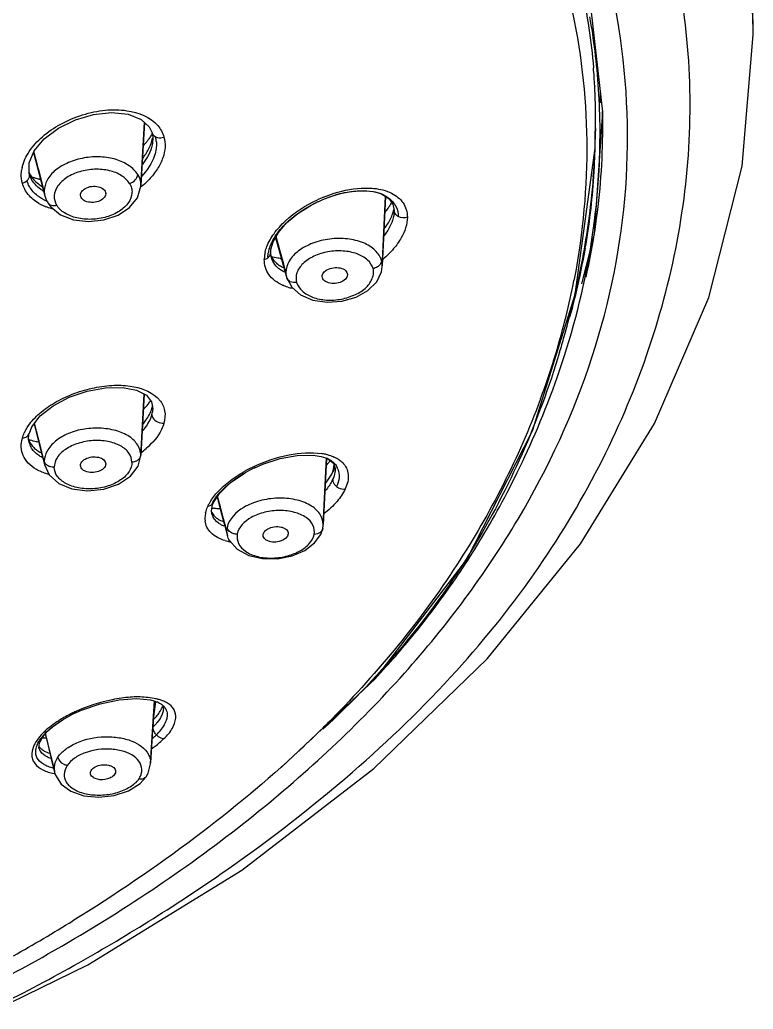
# Model space of a CAD drawing. Extents: x 0 to 1693, y 0 to 1240.
# Drawn here: x 828.96 to 852.19, y 588.23 to 619.58 of the extents above; entities that cross this region are included whole.
import ezdxf

# ---------------------------------------------------------------- set-up
doc = ezdxf.new("R2010")
doc.units = 0
doc.header["$LTSCALE"] = 40
doc.header["$MEASUREMENT"] = 0
doc.layers.add('DEF_LAYER_ASSEM_MEMBER', color=7, linetype='CONTINUOUS')

msp = doc.modelspace()

# ---------------------------------------------------------------- linework, layer by layer
at = {"layer": 'DEF_LAYER_ASSEM_MEMBER', "color": 7, "linetype": 'Continuous'}
for p, q in [((846.972, 620.551), (847.42, 616.664)), ((852.19, 619.099), (852.19, 619.172)), ((847.145, 618.865), (847.126, 619.004)), ((847.231, 618.146), (847.216, 618.293)), ((847.272, 617.693), (847.259, 617.846)), ((847.284, 617.539), (847.272, 617.693)), ((847.17, 617.488), (847.17, 617.474)), ((847.42, 616.664), (847.154, 612.789)), ((832.812, 614.672), (832.909, 616.329)), ((833.152, 615.998), (833.151, 616)), ((833.151, 616), (833.155, 615.988)), ((833.155, 615.988), (833.174, 615.871)), ((847.18, 615.512), (847.196, 616.133)), ((847.196, 616.133), (847.195, 616.05)), ((833.174, 615.871), (833.176, 615.812)), ((833.176, 615.824), (833.174, 615.77)), ((829.394, 615.371), (829.757, 614.002)), ((846.555, 610.88), (847.18, 615.512)), ((829.262, 614.703), (829.262, 614.704)), ((832.791, 614.308), (832.812, 614.672)), ((840.154, 614.139), (840.156, 614.139)), ((829.849, 613.785), (829.849, 613.784)), ((829.849, 613.784), (829.942, 613.655)), ((830.892, 613.986), (830.885, 614.027)), ((831.683, 614.076), (831.682, 614.066)), ((838.417, 613.823), (838.429, 613.828)), ((838.429, 613.828), (838.561, 613.887)), ((840.451, 611.953), (840.543, 613.984)), ((840.782, 613.739), (840.82, 613.538)), ((837.064, 612.682), (837.411, 611.424)), ((847.154, 612.789), (846.752, 611.215)), ((836.908, 612.206), (836.916, 612.305)), ((836.908, 612.205), (836.908, 612.206)), ((836.922, 612.077), (836.908, 612.205)), ((836.929, 612.052), (836.922, 612.077)), ((836.928, 612.05), (836.928, 612.051)), ((840.443, 611.761), (840.451, 611.953)), ((840.443, 611.761), (840.443, 611.762)), ((837.415, 611.411), (837.411, 611.424)), ((837.415, 611.409), (837.573, 611.109)), ((838.548, 611.409), (838.541, 611.451)), ((839.338, 611.506), (839.338, 611.498)), ((846.659, 611.399), (846.637, 611.299)), ((846.663, 611.422), (846.659, 611.399)), ((846.688, 611.393), (846.693, 611.416)), ((845.196, 606.554), (846.555, 610.88)), ((832.791, 605.758), (832.903, 607.718)), ((833.137, 607.473), (833.175, 607.254)), ((833.152, 607.284), (833.156, 607.297)), ((833.175, 607.254), (833.175, 607.254)), ((829.414, 606.772), (829.61, 606.018)), ((829.256, 606.193), (829.24, 606.294)), ((829.264, 606.488), (829.265, 606.489)), ((829.255, 606.193), (829.254, 606.199)), ((829.61, 606.018), (829.754, 605.464)), ((832.708, 605.438), (832.792, 605.774)), ((838.511, 605.75), (838.651, 605.705)), ((838.57, 603.558), (838.675, 605.704)), ((829.745, 605.494), (829.897, 605.161)), ((830.891, 605.424), (830.885, 605.462)), ((831.683, 605.51), (831.683, 605.502)), ((832.466, 605.117), (832.708, 605.438)), ((838.9, 605.532), (838.954, 605.369)), ((838.954, 605.369), (838.953, 605.32)), ((838.954, 605.329), (838.954, 605.32)), ((835.212, 604.461), (835.334, 603.998)), ((835.033, 604.024), (835.068, 604.209)), ((835.068, 604.209), (835.102, 604.292)), ((835.046, 603.922), (835.033, 604.024)), ((835.046, 603.92), (835.046, 603.922)), ((835.334, 603.998), (835.537, 603.238)), ((838.559, 603.461), (838.571, 603.558)), ((838.559, 603.461), (838.559, 603.461)), ((835.537, 603.239), (835.518, 603.387)), ((836.673, 603.214), (836.668, 603.252)), ((837.465, 603.304), (837.464, 603.298)), ((840.274, 598.766), (840.395, 598.898)), ((837.238, 595.889), (840.232, 598.71)), ((833.167, 597.032), (833.226, 598.001)), ((833.212, 598.002), (833.313, 597.964)), ((833.49, 597.836), (833.509, 597.753)), ((833.509, 597.768), (833.509, 597.739)), ((829.843, 597.043), (829.997, 597.179)), ((829.582, 596.675), (829.719, 596.907)), ((829.719, 596.907), (829.842, 597.042)), ((829.763, 596.956), (829.858, 596.574)), ((833.106, 596.012), (833.167, 597.032)), ((829.566, 596.502), (829.582, 596.675)), ((829.858, 596.574), (829.958, 596.169)), ((829.958, 596.169), (830.066, 595.735)), ((830.066, 595.735), (830.092, 595.651)), ((831.204, 595.685), (831.199, 595.72)), ((831.997, 595.765), (831.996, 595.758)), ((832.77, 595.388), (832.96, 595.601)), ((832.96, 595.601), (832.96, 595.601))]:
    msp.add_line(p, q, dxfattribs=at)
at = {"layer": 'DEF_LAYER_ASSEM_MEMBER', "color": 9, "linetype": 'Continuous'}
for p, q in [((847.42, 616.689), (847.42, 616.675)), ((832.908, 616.33), (832.792, 614.345)), ((829.537, 614.918), (829.409, 615.406)), ((829.548, 614.878), (829.537, 614.918)), ((829.572, 614.785), (829.548, 614.878)), ((829.67, 614.411), (829.572, 614.785)), ((829.265, 614.693), (829.262, 614.703)), ((829.736, 614.161), (829.67, 614.411)), ((832.791, 614.308), (832.792, 614.345)), ((840.542, 613.984), (840.443, 611.786)), ((837.197, 612.285), (837.08, 612.712)), ((837.238, 612.135), (837.197, 612.285)), ((837.32, 611.837), (837.238, 612.135)), ((837.39, 611.579), (837.32, 611.837)), ((840.443, 611.762), (840.443, 611.786)), ((846.53, 611.417), (846.513, 611.324)), ((832.902, 607.719), (832.792, 605.788)), ((845.454, 607.566), (845.444, 607.538)), ((829.481, 606.591), (829.429, 606.792)), ((829.492, 606.547), (829.481, 606.591)), ((829.627, 606.022), (829.492, 606.547)), ((829.736, 605.597), (829.627, 606.022)), ((832.791, 605.768), (832.792, 605.788)), ((832.791, 605.758), (832.791, 605.768)), ((838.673, 605.679), (838.571, 603.586)), ((838.674, 605.704), (838.673, 605.679)), ((838.881, 605.254), (838.893, 605.329)), ((838.893, 605.329), (838.916, 605.481)), ((835.267, 604.333), (835.227, 604.485)), ((835.315, 604.152), (835.267, 604.333)), ((835.321, 604.127), (835.315, 604.152)), ((835.395, 603.848), (835.321, 604.127)), ((835.517, 603.387), (835.395, 603.848)), ((838.571, 603.56), (838.571, 603.586)), ((833.224, 597.972), (833.175, 597.172)), ((833.192, 597.43), (833.268, 597.973)), ((833.225, 598.002), (833.224, 597.972)), ((833.175, 597.172), (833.17, 597.088)), ((829.86, 596.639), (829.779, 596.972)), ((829.814, 597.022), (829.842, 597.042)), ((829.842, 597.042), (829.843, 597.043)), ((833.17, 597.088), (833.107, 596.042)), ((829.875, 596.578), (829.86, 596.639)), ((830.05, 595.867), (829.875, 596.578)), ((833.106, 596.012), (833.107, 596.042)), ((830.05, 595.867), (830.065, 595.737))]:
    msp.add_line(p, q, dxfattribs=at)
at = {"layer": 'DEF_LAYER_ASSEM_MEMBER', "color": 7, "linetype": 'Continuous'}
for points in [[(852.189, 619.173), (852.183, 619.695), (851.965, 622.45)], [(847.126, 619.004), (847.106, 619.142), (847.085, 619.277), (847.063, 619.412), (847.041, 619.544), (847.018, 619.676)], [(825.695, 586.985), (831.122, 589.635), (835.999, 592.64), (840.175, 595.863), (843.762, 599.331), (846.725, 602.979), (849.065, 606.786), (850.785, 610.781), (851.843, 614.945), (852.19, 619.099)], [(847.216, 618.293), (847.199, 618.439), (847.182, 618.583), (847.164, 618.725), (847.145, 618.865)], [(847.259, 617.846), (847.246, 617.997), (847.231, 618.146)], [(847.304, 617.226), (847.294, 617.383), (847.284, 617.539)], [(847.32, 616.906), (847.313, 617.066), (847.304, 617.226)], [(829.263, 614.703), (829.258, 615.046), (829.418, 615.429), (829.739, 615.811), (830.187, 616.148), (830.725, 616.413), (831.3, 616.583), (831.871, 616.642), (832.393, 616.588), (832.804, 616.426), (833.064, 616.186), (833.152, 615.998)], [(847.335, 616.413), (847.331, 616.579), (847.326, 616.743), (847.32, 616.906)], [(847.339, 615.903), (847.339, 616.075), (847.338, 616.245), (847.335, 616.413)], [(847.324, 615.19), (847.33, 615.372), (847.334, 615.552), (847.337, 615.728), (847.339, 615.903)], [(847.212, 613.63), (847.233, 613.837), (847.252, 614.04), (847.269, 614.239), (847.283, 614.435), (847.296, 614.628), (847.307, 614.819), (847.317, 615.006), (847.324, 615.19)], [(829.942, 613.655), (830.25, 613.406), (830.659, 613.246), (831.134, 613.188), (831.624, 613.24), (832.074, 613.394), (832.439, 613.636), (832.686, 613.945), (832.791, 614.308)], [(838.561, 613.887), (838.784, 613.974), (839.015, 614.048), (839.25, 614.105), (839.487, 614.145), (839.72, 614.164), (839.944, 614.163), (840.154, 614.139)], [(840.156, 614.138), (840.394, 614.073), (840.646, 613.923), (840.782, 613.739)], [(829.757, 614.002), (829.788, 613.908), (829.849, 613.785)], [(836.916, 612.305), (836.988, 612.547), (837.151, 612.838), (837.412, 613.144), (837.765, 613.441), (838.19, 613.708), (838.417, 613.824)], [(846.992, 612.082), (847.032, 612.313), (847.068, 612.541), (847.102, 612.766), (847.133, 612.988), (847.162, 613.206), (847.188, 613.42), (847.212, 613.63)], [(846.29, 609.183), (846.362, 609.42), (846.432, 609.663), (846.502, 609.909), (846.568, 610.157), (846.632, 610.403), (846.692, 610.648), (846.75, 610.892), (846.804, 611.134), (846.856, 611.374), (846.904, 611.613), (846.949, 611.849), (846.992, 612.082)], [(840.266, 611.275), (840.419, 611.596), (840.443, 611.762)], [(837.573, 611.109), (837.857, 610.864), (838.241, 610.7), (838.693, 610.631), (839.166, 610.662), (839.612, 610.79), (839.989, 610.999), (840.266, 611.275)], [(840.395, 598.898), (840.472, 598.982), (840.549, 599.067), (840.626, 599.152), (840.702, 599.238), (840.779, 599.325), (840.856, 599.413), (840.933, 599.501), (841.009, 599.59), (841.086, 599.68), (841.162, 599.771), (841.239, 599.862), (841.315, 599.954), (841.391, 600.046), (841.467, 600.139), (841.543, 600.233), (841.619, 600.328), (841.694, 600.423), (841.77, 600.52), (841.846, 600.617), (841.922, 600.715), (841.997, 600.814), (842.073, 600.914), (842.149, 601.016), (842.225, 601.119), (842.301, 601.222), (842.378, 601.328), (842.454, 601.434), (842.531, 601.542), (842.607, 601.651), (842.684, 601.761), (842.761, 601.873), (842.838, 601.987), (842.915, 602.101), (842.992, 602.218), (843.07, 602.335), (843.147, 602.455), (843.225, 602.576), (843.302, 602.698), (843.38, 602.823), (843.458, 602.948), (843.536, 603.076), (843.614, 603.205), (843.692, 603.337), (843.77, 603.47), (843.848, 603.605), (843.926, 603.741), (844.005, 603.88), (844.083, 604.021), (844.162, 604.165), (844.241, 604.31), (844.32, 604.458), (844.399, 604.609), (844.478, 604.762), (844.558, 604.918), (844.638, 605.077), (844.718, 605.239), (844.799, 605.404), (844.879, 605.573), (844.96, 605.745), (845.042, 605.92), (845.123, 606.1), (845.204, 606.283), (845.286, 606.468), (845.366, 606.657), (845.447, 606.849), (845.526, 607.043), (845.606, 607.24), (845.684, 607.441), (845.763, 607.645), (845.84, 607.853), (845.917, 608.064), (845.993, 608.279), (846.069, 608.499), (846.143, 608.722), (846.217, 608.95), (846.29, 609.183)], [(829.265, 606.489), (829.349, 606.689), (829.613, 607.028), (830.019, 607.351), (830.528, 607.623), (831.097, 607.819), (831.678, 607.924), (832.213, 607.93), (832.661, 607.842), (832.973, 607.683), (833.137, 607.473)], [(829.24, 606.294), (829.253, 606.444), (829.264, 606.488)], [(840.232, 598.71), (843.12, 602.481), (845.196, 606.554)], [(836.406, 605.389), (836.661, 605.499), (837.21, 605.678), (837.752, 605.781), (838.251, 605.792), (838.511, 605.75)], [(838.649, 605.703), (838.704, 605.68), (838.9, 605.532)], [(829.897, 605.161), (830.198, 604.894), (830.614, 604.719), (831.108, 604.654), (831.622, 604.705), (832.092, 604.866), (832.466, 605.117)], [(835.1, 604.289), (835.285, 604.574), (835.638, 604.917), (836.099, 605.23)], [(838.297, 603.009), (838.495, 603.278), (838.559, 603.461)], [(835.604, 603.081), (835.85, 602.81), (836.219, 602.612), (836.652, 602.508), (837.122, 602.504), (837.586, 602.595), (837.986, 602.768), (838.297, 603.009)], [(830.749, 597.634), (830.916, 597.707), (831.509, 597.912), (832.11, 598.039), (832.661, 598.078), (833.105, 598.031), (833.212, 598.002)], [(829.997, 597.179), (830.349, 597.421), (830.527, 597.522)], [(832.96, 595.601), (833.024, 595.71), (833.106, 596.012)], [(830.092, 595.651), (830.278, 595.362), (830.583, 595.141), (830.995, 594.997), (831.469, 594.949), (831.95, 595.002), (832.4, 595.151), (832.77, 595.388)]]:
    msp.add_lwpolyline(points, dxfattribs=at)
for centre, radius, start, end in [((827.82, 616.467), 19.376, 3.821, 4.7197), ((827.557, 616.449), 19.64, 3.0329, 3.8211), ((827.287, 616.435), 19.911, 2.3575, 2.9916), ((826.881, 616.419), 20.317, 1.0539, 2.355), ((825.704, 617.152), 21.65, 359.4771, 0.2406), ((826.097, 616.406), 21.101, 359.2588, 1.0498), ((831.392, 617.039), 2.068, 325.557, 329.6344), ((824.479, 616.434), 22.72, 355.3755, 359.0315), ((825.689, 616.022), 21.5, 357.4653, 0.0776), ((830.995, 617.339), 2.566, 317.2298, 320.5077), ((831.147, 617.213), 2.368, 320.5256, 322.989), ((831.235, 617.146), 2.258, 322.9959, 324.6186), ((831.29, 617.107), 2.191, 324.6219, 325.5865), ((831.914, 616.087), 1.279, 338.058, 343.2847), ((831.971, 616.07), 1.22, 343.3051, 346.0276), ((832.004, 616.061), 1.186, 346.0311, 348.0591), ((832.022, 616.057), 1.167, 348.063, 348.651), ((832.19, 615.828), 0.986, 353.4447, 356.6346), ((832.512, 615.665), 0.776, 12.3338, 15.6295), ((832.489, 615.66), 0.8, 11.5093, 12.3458), ((832.465, 615.655), 0.824, 8.66, 11.4989), ((832.423, 615.649), 0.867, 5.4303, 8.6563), ((825.703, 616.022), 21.486, 356.2094, 357.4644), ((830.002, 615.052), 0.805, 200.6535, 205.03), ((830.001, 614.897), 0.764, 195.5009, 206.8524), ((830.004, 615.053), 0.807, 205.0292, 205.7598), ((830.014, 615.059), 0.818, 205.7958, 216.623), ((830.025, 616.427), 1.941, 248.8817, 254.785), ((830.03, 615.07), 0.838, 216.6221, 221.8754), ((830.077, 616.612), 2.133, 254.7309, 256.2968), ((830.1, 616.704), 2.228, 256.2923, 257.2354), ((825.338, 616.054), 21.852, 350.2183, 356.1884), ((830.381, 615.115), 1.4, 239.8082, 241.3406), ((830.408, 615.165), 1.456, 241.3581, 245.5127), ((830.433, 615.22), 1.517, 245.4984, 247.5226), ((838.896, 614.82), 2.11, 329.2693, 331.3777), ((838.493, 615.082), 2.591, 321.9805, 325.4545), ((838.631, 614.986), 2.423, 325.4847, 326.2605), ((838.746, 614.91), 2.285, 326.2388, 329.2567), ((839.977, 613.548), 0.843, 357.438, 359.3944), ((839.999, 613.547), 0.821, 359.4007, 359.9988), ((837.907, 612), 1.09, 166.4821, 168.7843), ((824.863, 616.134), 22.335, 347.8026, 350.2228), ((837.619, 612.036), 0.8, 177.567, 179.9762), ((837.661, 612.247), 0.759, 183.2323, 190.3759), ((837.606, 612.237), 0.704, 190.4168, 195.3205), ((837.499, 612.357), 0.631, 202.9722, 205.7901), ((837.572, 612.228), 0.668, 195.4211, 206.2299), ((837.501, 612.358), 0.633, 205.7908, 207.792), ((837.47, 614.414), 2.409, 263.7554, 264.6299), ((837.63, 612.484), 0.815, 232.4614, 237.047), ((819.549, 617.07), 27.697, 344.242, 347.9731), ((824.372, 616.243), 22.837, 344.5755, 347.4827), ((824.65, 616.179), 22.552, 347.4886, 347.7479), ((819.09, 617.193), 28.171, 343.191, 344.2549), ((831.425, 608.735), 2.084, 320.5108, 324.2023), ((831.073, 609.043), 2.552, 315.1177, 316.1196), ((831.203, 608.92), 2.373, 316.0853, 319.9394), ((831.321, 608.82), 2.218, 319.9766, 320.543), ((832.138, 607.569), 1.053, 343.3941, 344.2694), ((830.912, 607.91), 2.326, 344.7394, 345.4644), ((829.871, 606.516), 0.675, 196.9278, 207.6509), ((829.916, 608.195), 2.029, 250.8014, 252.1011), ((838.198, 601.539), 4.247, 114.9573, 119.6192), ((836.796, 607.114), 2.497, 318.8546, 320.371), ((836.915, 607.016), 2.343, 320.3655, 322.4209), ((837.015, 606.939), 2.217, 322.4302, 323.4853), ((837.576, 605.762), 1.405, 343.9438, 346.0217), ((838.52, 605.149), 0.554, 21.0196, 25.9629), ((836.121, 603.702), 1.203, 150.2526, 154.899), ((835.454, 606.24), 2.163, 259.2411, 260.1292), ((835.481, 604.204), 0.495, 204.752, 212.4608), ((836.09, 603.386), 0.572, 173.1661, 179.8786), ((836.101, 603.384), 0.584, 169.7579, 173.1685), ((832.978, 597.191), 0.846, 63.2065, 66.3857), ((833.128, 597.443), 0.553, 49.9979, 54.19), ((832.814, 598.075), 0.716, 337.6846, 340.7274), ((832.682, 593.493), 4.569, 115.0114, 118.1431), ((832.344, 598.313), 1.243, 321.3628, 329.1616), ((830.922, 595.866), 1.601, 138.0095, 140.2381), ((831.11, 595.696), 1.854, 134.3399, 137.973), ((831.124, 595.683), 1.873, 133.4163, 134.3903), ((831.634, 598.621), 2.368, 310.3914, 314.3273), ((832.108, 598.135), 1.689, 314.3455, 318.716), ((829.965, 599.157), 2.336, 262.9524, 263.6147), ((829.976, 599.255), 2.435, 263.6219, 265.3419), ((829.983, 599.343), 2.524, 265.3339, 265.7168), ((829.913, 596.603), 0.358, 196.2263, 203.4998), ((829.924, 596.609), 0.37, 203.5893, 213.5081), ((829.967, 596.847), 0.488, 220.7445, 227.7832), ((829.991, 596.873), 0.523, 227.7279, 232.5549)]:
    msp.add_arc(centre, radius, start, end, dxfattribs=at)
at = {"layer": 'DEF_LAYER_ASSEM_MEMBER', "color": 9, "linetype": 'Continuous'}
for centre, radius, start, end in [((825.96, 616.167), 21.466, 1.0397, 1.3575), ((825.982, 616.167), 21.444, 359.882, 1.0398), ((833.326, 616.049), 0.182, 196.3035, 200.9749), ((826.001, 616.167), 21.425, 351.7776, 359.8814), ((830.156, 614.651), 1.146, 167.2083, 171.9546), ((830.365, 614.163), 0.629, 180.1651, 194.8597), ((840.262, 609.839), 4.453, 112.1286, 114.8647), ((830.346, 615.115), 1.559, 239.9897, 243.4504), ((830.412, 615.25), 1.71, 243.4782, 248.752), ((840.996, 613.54), 0.176, 180.4606, 189.4643), ((825.82, 616.19), 21.608, 350.9135, 351.7864), ((825.671, 616.214), 21.758, 347.2969, 350.9116), ((837.813, 611.973), 1.107, 167.0762, 174.0932), ((837.875, 611.96), 1.171, 166.5506, 167.1301), ((837.722, 611.982), 1.016, 176.0155, 180.0128), ((837.752, 611.98), 1.045, 174.151, 176.0236), ((836.731, 612.203), 0.177, 350.7957, 0.7602), ((839.829, 611.784), 0.614, 10.7728, 16.0963), ((839.84, 611.786), 0.603, 0.0208, 10.758), ((838.188, 614.592), 3.459, 310.9499, 311.3176), ((837.968, 611.579), 0.578, 180.001, 185.572), ((837.979, 611.58), 0.589, 185.6167, 195.4303), ((823.606, 615.769), 23.334, 343.3008, 349.0202), ((837.835, 612.421), 1.363, 245.9691, 246.3792), ((837.937, 612.717), 1.678, 253.073, 257.8481), ((822.493, 616.088), 24.491, 339.639, 343.3339), ((832.692, 606.954), 0.906, 41.9505, 47.1352), ((832.739, 606.997), 0.842, 39.276, 41.9128), ((832.286, 607.32), 0.892, 344.2704, 349.1549), ((829.886, 606.356), 0.652, 194.5046, 208.2292), ((830.963, 608.276), 3.033, 307.5537, 311.3162), ((838.234, 603.928), 1.93, 79.5081, 81.4193), ((838.27, 604.118), 1.737, 75.9104, 79.5355), ((838.484, 604.751), 1.067, 60.8009, 65.6615), ((838.524, 604.825), 0.983, 59.956, 60.7442), ((838.541, 604.855), 0.949, 58.1063, 59.9622), ((838.571, 604.903), 0.891, 55.1718, 58.1168), ((830.301, 605.606), 0.565, 191.4162, 192.9054), ((830.311, 605.609), 0.576, 192.906, 194.5511), ((838.302, 601.36), 4.501, 115.2134, 118.9739), ((830.277, 606.754), 1.623, 247.1066, 247.7621), ((838.25, 601.455), 4.393, 118.9848, 119.7249), ((835.499, 603.79), 0.672, 177.6291, 186.794), ((835.564, 603.787), 0.738, 172.2888, 177.647), ((835.65, 603.775), 0.824, 166.6536, 172.2611), ((835.513, 604.049), 0.485, 195.4634, 208.9995), ((835.902, 604.585), 1.567, 253.8156, 256.9128), ((835.936, 604.726), 1.712, 256.8924, 258.5418), ((835.953, 604.81), 1.798, 258.5359, 259.4458), ((832.905, 596.391), 1.717, 75.0997, 76.8903), ((833.22, 597.238), 0.81, 58.9879, 60.0128), ((832.647, 593.448), 4.632, 116.0853, 117.5625), ((832.732, 593.274), 4.825, 114.4669, 116.0846), ((814.024, 621.976), 34.908, 314.6772, 315.314), ((831.252, 595.45), 2.184, 131.663, 134.5774), ((813.345, 622.665), 35.876, 313.0611, 314.675), ((830.412, 597.56), 1.895, 258.9669, 259.7821), ((801.503, 638.281), 55.511, 299.411, 301.6682)]:
    msp.add_arc(centre, radius, start, end, dxfattribs=at)
for points, start_tangent, end_tangent in [([(825.644, 587.109), (830.831, 589.705), (835.485, 592.628), (839.497, 595.745), (842.788, 598.951), (845.402, 602.242), (847.414, 605.643), (848.889, 609.168), (849.822, 612.784), (850.187, 616.444), (849.957, 620.1), (849.132, 623.719), (847.718, 627.271), (845.726, 630.73), (843.183, 634.056), (836.595, 640.14)], (0.914971, 0.403519), (-0.800849, 0.598866)), ([(852.189, 619.172), (852.147, 620.525), (851.531, 624.652)], (-0.001948, 0.999998), (-0.231953, 0.972727)), ([(846.414, 620.078), (846.916, 615.747), (846.53, 611.417)], (0.215239, -0.976561), (-0.1862, -0.982512)), ([(829.038, 614.904), (829.26, 615.404), (829.679, 615.877), (830.26, 616.277), (830.952, 616.569), (831.671, 616.716), (832.352, 616.701), (833.33, 616.232)], (0.220935, 0.975289), (0.654433, -0.75612)), ([(833.259, 615.874), (833.225, 615.896), (833.156, 615.984)], (-0.895573, 0.444914), (-0.357829, 0.933787)), ([(833.33, 616.232), (833.527, 615.866)], (0.654433, -0.75612), (0.273824, -0.96178)), ([(833.527, 615.866), (833.563, 615.549), (833.493, 615.21), (833.322, 614.86), (833.057, 614.521)], (0.281201, -0.959649), (-0.686259, -0.727358)), ([(833.259, 615.874), (833.32, 615.853), (833.527, 615.866)], (0.89487, -0.446328), (0.94268, 0.333699)), ([(832.696, 614.679), (832.422, 614.957), (832.013, 615.153), (831.522, 615.237), (831, 615.203), (830.503, 615.056), (830.093, 614.813), (829.829, 614.501), (829.736, 614.161)], (-0.52041, 0.853916), (0.001645, -0.999999)), ([(829.046, 614.396), (829.011, 614.705), (829.021, 614.811)], (-0.258725, 0.965951), (0.139442, 0.99023)), ([(832.439, 614.394), (832.188, 614.642), (831.8, 614.8), (831.333, 614.844), (830.859, 614.766), (830.45, 614.581), (830.166, 614.315), (830.054, 614.009), (830.13, 613.709)], (-0.560429, 0.828202), (0.502844, -0.864377)), ([(829.191, 614.478), (829.046, 614.396)], (-0.725676, -0.688036), (-0.957147, -0.289603)), ([(829.191, 614.478), (829.243, 614.546)], (0.723886, 0.68992), (0.475176, 0.879891)), ([(829.243, 614.546), (829.259, 614.583), (829.266, 614.693)], (0.475176, 0.879891), (-0.256588, 0.966521)), ([(832.439, 614.394), (832.619, 614.507), (832.697, 614.679)], (0.958537, 0.284967), (0.046866, 0.998901)), ([(832.696, 614.679), (832.749, 614.574)], (0.52041, -0.853916), (0.363119, -0.931743)), ([(832.749, 614.574), (832.792, 614.345)], (0.363119, -0.931743), (0.001645, -0.999999)), ([(833.057, 614.521), (832.999, 614.462), (832.811, 614.292)], (-0.686259, -0.727358), (-0.772465, -0.635057)), ([(829.566, 613.765), (829.23, 614.043), (829.046, 614.396)], (-0.865745, 0.500486), (-0.272557, 0.96214)), ([(832.439, 614.394), (832.502, 614.249), (832.515, 614.095), (832.401, 613.789), (832.122, 613.522), (831.711, 613.337), (831.237, 613.26), (830.769, 613.303), (830.382, 613.461), (830.13, 613.709)], (0.532686, -0.846313), (-0.475306, 0.879821)), ([(838.584, 613.965), (838.92, 614.085), (839.901, 614.25)], (0.926353, 0.376656), (0.999936, 0.011291)), ([(839.901, 614.25), (839.972, 614.25), (840.175, 614.239)], (0.999936, 0.011291), (0.994848, -0.101373)), ([(840.175, 614.239), (840.739, 614.086), (841.101, 613.78)], (0.994848, -0.101373), (0.561527, -0.827459)), ([(829.849, 613.785), (829.963, 613.703), (830.13, 613.709)], (0.515468, -0.856909), (0.95862, 0.284689)), ([(836.787, 612.394), (837.015, 612.803), (837.374, 613.209), (838.389, 613.88)], (0.358947, 0.933358), (0.907314, 0.420453)), ([(841.101, 613.78), (841.202, 613.567), (841.236, 613.324)], (0.561527, -0.827459), (-0.002888, -0.999996)), ([(830.015, 613.585), (829.958, 613.601), (829.793, 613.657)], (-0.9688, 0.247845), (-0.931729, 0.363154)), ([(840.949, 613.347), (840.902, 613.379), (840.823, 613.511)], (-0.88456, 0.466426), (-0.163764, 0.986499)), ([(841.236, 613.324), (841.043, 612.674), (840.801, 612.33), (840.471, 611.995)], (0.011609, -0.999933), (-0.751059, -0.660235)), ([(841.236, 613.324), (840.949, 613.347)], (-0.951224, -0.308502), (-0.88456, 0.466426)), ([(840.419, 611.954), (840.22, 612.273), (839.844, 612.511), (839.342, 612.638), (838.782, 612.634), (838.24, 612.501), (837.791, 612.257), (837.494, 611.935), (837.39, 611.579)], (-0.277101, 0.960841), (0, -1)), ([(836.737, 612.232), (836.787, 612.394)], (0.232578, 0.972578), (0.358947, 0.933358)), ([(840.15, 611.697), (839.976, 611.968), (839.643, 612.164), (839.203, 612.255), (838.723, 612.228), (838.277, 612.088), (837.931, 611.854), (837.738, 611.563), (837.729, 611.26)], (-0.277578, 0.960703), (0.277037, -0.960859)), ([(837.28, 611.175), (836.85, 611.511), (836.741, 611.732), (836.707, 611.982)], (-0.913324, 0.407234), (0.002266, 0.999997)), ([(836.707, 611.982), (836.819, 612.037)], (0.965687, 0.259709), (0.781694, 0.623662)), ([(836.819, 612.037), (836.851, 612.067), (836.906, 612.175)], (0.781694, 0.623662), (0.160488, 0.987038)), ([(840.419, 611.954), (840.416, 611.923), (840.375, 611.833)], (-0.041746, -0.999128), (-0.581171, -0.813781)), ([(840.287, 611.751), (840.15, 611.697)], (-0.843456, -0.537199), (-0.984048, -0.177904)), ([(840.375, 611.833), (840.287, 611.751)], (-0.581171, -0.813781), (-0.843456, -0.537199)), ([(837.729, 611.26), (837.529, 611.282), (837.415, 611.409)], (-0.984102, -0.177603), (-0.277776, 0.960646)), ([(837.449, 611.112), (837.289, 611.171)], (-0.956435, 0.291945), (-0.916215, 0.400686)), ([(829.24, 606.726), (829.586, 607.105), (830.062, 607.446), (830.626, 607.721), (831.251, 607.909), (831.881, 607.998), (832.459, 607.976), (833.308, 607.618)], (0.569975, 0.821662), (0.732447, -0.680824)), ([(833.391, 607.53), (833.55, 607.194), (833.527, 606.803)], (0.63294, -0.774201), (-0.266235, -0.963908)), ([(845.444, 607.538), (842.8, 602.308), (838.843, 597.428)], (-0.348781, -0.937204), (-0.703209, -0.710983)), ([(833.175, 607.254), (833.162, 607.152)], (-0.057205, -0.998362), (-0.187366, -0.98229)), ([(833.145, 607.078), (833.1, 606.952), (832.854, 606.569)], (-0.270362, -0.962759), (-0.652784, -0.757544)), ([(833.145, 607.078), (833.177, 606.971), (833.327, 606.842), (833.527, 606.803)], (-0.055826, -0.998441), (0.991393, 0.130921)), ([(829.132, 606.543), (829.156, 606.589), (829.24, 606.726)], (0.448708, 0.893678), (0.569975, 0.821662)), ([(832.719, 606.062), (832.475, 606.343), (832.07, 606.545), (831.554, 606.638), (831.009, 606.614), (830.503, 606.472), (830.094, 606.227), (829.829, 605.912), (829.736, 605.595)], (-0.466377, 0.884586), (0.0075, -0.999972)), ([(833.527, 606.803), (833.451, 606.6), (832.965, 605.998)], (-0.259721, -0.965684), (-0.750726, -0.660614)), ([(829.487, 605.337), (829.232, 605.534), (829.072, 605.773), (829.01, 606.04), (829.046, 606.327)], (-0.867616, 0.497235), (0.267846, 0.963462)), ([(829.046, 606.327), (829.106, 606.49), (829.132, 606.543)], (0.281176, 0.959656), (0.448708, 0.893678)), ([(829.046, 606.327), (829.187, 606.379), (829.264, 606.488)], (0.996765, 0.080376), (0.269047, 0.963127)), ([(832.515, 605.564), (832.42, 605.851), (832.152, 606.081), (831.752, 606.221), (831.28, 606.249), (830.81, 606.16), (830.411, 605.97), (830.145, 605.706), (830.053, 605.408)], (-0.07332, 0.997308), (-0.00614, -0.999981)), ([(829.671, 605.715), (829.556, 605.784), (829.312, 606.048)], (-0.888226, 0.459406), (-0.473024, 0.881049)), ([(832.792, 605.789), (832.787, 605.857), (832.719, 606.062)], (-0.007135, 0.999975), (-0.466377, 0.884586)), ([(832.752, 605.683), (832.683, 605.618), (832.654, 605.601)], (-0.585979, -0.810326), (-0.892258, -0.451527)), ([(832.792, 605.789), (832.752, 605.683)], (-0.056979, -0.998375), (-0.585979, -0.810326)), ([(836.384, 605.432), (837.493, 605.795), (838.522, 605.837)], (0.90465, 0.426155), (0.988773, -0.149422)), ([(838.693, 605.803), (838.755, 605.786), (838.923, 605.723)], (0.969741, -0.244137), (0.910724, -0.413016)), ([(839.081, 605.635), (839.183, 605.55)], (0.820682, -0.571385), (0.709955, -0.704247)), ([(829.646, 605.259), (829.487, 605.337)], (-0.921223, 0.389035), (-0.867616, 0.497235)), ([(829.736, 605.597), (829.747, 605.495)], (0.004619, -0.999989), (0.197896, -0.980223)), ([(829.799, 605.492), (829.778, 605.515), (829.736, 605.595)], (-0.72559, 0.688127), (-0.24934, 0.968416)), ([(829.914, 605.425), (829.882, 605.438), (829.799, 605.492)], (-0.95086, 0.309622), (-0.72559, 0.688127)), ([(830.053, 605.408), (829.914, 605.425)], (-0.99799, -0.063366), (-0.95086, 0.309622)), ([(832.515, 605.564), (832.424, 605.267), (832.31, 605.128), (832.157, 605.002), (831.761, 604.811), (831.29, 604.724), (830.819, 604.752), (830.417, 604.891), (830.15, 605.122), (830.053, 605.408)], (0.034194, -0.999415), (0.041853, 0.999124)), ([(832.654, 605.601), (832.515, 605.564)], (-0.892258, -0.451527), (-0.997972, -0.063661)), ([(838.954, 605.32), (838.945, 605.246), (838.871, 605.014)], (-0.062477, -0.998046), (-0.419425, -0.90779)), ([(839.183, 605.55), (839.307, 605.378), (839.363, 605.179), (839.269, 604.717)], (0.709955, -0.704247), (-0.424797, -0.905289)), ([(829.88, 605.179), (829.823, 605.195), (829.663, 605.252)], (-0.965814, 0.259237), (-0.925614, 0.37847)), ([(835.176, 604.561), (835.567, 604.93), (836.072, 605.27)], (0.651134, 0.758963), (0.868411, 0.495846)), ([(838.871, 605.014), (838.824, 604.923), (838.628, 604.647)], (-0.419425, -0.90779), (-0.651555, -0.758601)), ([(838.871, 605.014), (838.878, 604.955), (838.995, 604.791)], (-0.043348, -0.99906), (0.801764, -0.597641)), ([(839.269, 604.717), (839.009, 604.322), (838.59, 603.927)], (-0.414517, -0.910041), (-0.786544, -0.617535)), ([(838.995, 604.791), (839.059, 604.753), (839.269, 604.717)], (0.801764, -0.597641), (0.988463, 0.15146)), ([(835.012, 604.339), (835.048, 604.394), (835.176, 604.561)], (0.531504, 0.847055), (0.651134, 0.758963)), ([(838.571, 603.586), (838.461, 603.924), (838.153, 604.202), (837.688, 604.377), (837.131, 604.425), (836.56, 604.339), (836.294, 604.25), (836.056, 604.133), (835.527, 603.488)], (0.000964, 1), (-0.182746, -0.98316)), ([(834.848, 603.965), (834.862, 604.018), (834.924, 604.178)], (0.229767, 0.973246), (0.425324, 0.905041)), ([(834.924, 604.178), (835.012, 604.339)], (0.423312, 0.905984), (0.531504, 0.847055)), ([(834.924, 604.178), (834.953, 604.182), (835.032, 604.212)], (0.99547, 0.095073), (0.840135, 0.542377)), ([(835.032, 604.212), (835.1, 604.289)], (0.840135, 0.542377), (0.441485, 0.897269)), ([(835.439, 603.536), (835.325, 603.589), (835.089, 603.814)], (-0.932914, 0.360099), (-0.485613, 0.874174)), ([(838.289, 603.277), (838.247, 603.567), (838.03, 603.81), (837.659, 603.974), (837.198, 604.035), (836.721, 603.978), (836.295, 603.813), (835.843, 603.28)], (0.16402, 0.986457), (-0.176935, -0.984223)), ([(835.466, 603.08), (835.019, 603.328), (834.891, 603.507), (834.831, 603.71)], (-0.960225, 0.279226), (-0.119588, 0.992824)), ([(838.559, 603.461), (838.522, 603.383)], (-0.196541, -0.980496), (-0.616837, -0.787091)), ([(835.843, 603.28), (835.894, 602.99), (836.11, 602.742), (836.289, 602.645), (836.501, 602.574), (836.971, 602.527), (837.452, 602.6), (837.845, 602.758), (838.136, 602.994), (838.289, 603.277)], (-0.064731, -0.997903), (0.167224, 0.985919)), ([(838.522, 603.383), (838.478, 603.34), (838.289, 603.277)], (-0.616837, -0.787091), (-0.999999, 0.001068)), ([(832.968, 598.114), (832.463, 598.12), (831.896, 598.039), (830.733, 597.666)], (-0.995862, 0.090881), (-0.910161, -0.414254)), ([(833.294, 598.063), (833.217, 598.08), (832.968, 598.114)], (-0.973873, 0.227093), (-0.995862, 0.090881)), ([(833.461, 598.015), (833.346, 598.05)], (-0.940949, 0.33855), (-0.966301, 0.257414)), ([(833.625, 597.94), (833.587, 597.96), (833.461, 598.015)], (-0.86611, 0.499854), (-0.940949, 0.33855)), ([(833.529, 596.807), (833.798, 597.14), (833.9, 597.452), (833.847, 597.723), (833.638, 597.933)], (0.735419, 0.677613), (-0.85703, 0.515266)), ([(830.504, 597.554), (830.398, 597.497), (830.104, 597.317)], (-0.886467, -0.462792), (-0.827441, -0.561553)), ([(830.104, 597.317), (830.022, 597.259), (829.8, 597.082)], (-0.827441, -0.561553), (-0.746602, -0.665271)), ([(833.288, 596.928), (833.242, 596.985), (833.18, 597.172)], (-0.691902, 0.721992), (0.039316, 0.999227)), ([(829.719, 597.006), (829.643, 596.93), (829.47, 596.701)], (-0.732496, -0.680771), (-0.513062, -0.858352)), ([(829.754, 597.006), (829.719, 597.006)], (-0.996878, -0.07896), (-0.996428, 0.08445)), ([(829.814, 597.022), (829.754, 597.006)], (-0.89123, -0.453552), (-0.996878, -0.07896)), ([(830.169, 596.221), (830.416, 596.469), (830.768, 596.674), (831.653, 596.865), (832.106, 596.836), (832.512, 596.728), (833.036, 596.308)], (0.575393, 0.817877), (0.478889, -0.877875)), ([(833.288, 596.928), (833.344, 596.878), (833.529, 596.807)], (0.691902, -0.721992), (0.999821, -0.018915)), ([(829.397, 596.556), (829.345, 596.261), (829.376, 596.128), (829.445, 596.009), (829.687, 595.819), (830.05, 595.7)], (-0.377828, -0.925876), (0.981509, -0.191416)), ([(829.47, 596.701), (829.449, 596.664), (829.397, 596.556)], (-0.513062, -0.858352), (-0.377828, -0.925876)), ([(833.136, 596.488), (833.246, 596.566), (833.529, 596.807)], (0.826715, 0.562621), (0.704008, 0.710192)), ([(830.169, 596.221), (830.132, 596.164), (830.064, 595.99)], (-0.575393, -0.817877), (-0.213393, -0.976966)), ([(830.462, 595.957), (830.363, 595.992), (830.169, 596.221)], (-0.982536, 0.186075), (-0.220206, 0.975453)), ([(832.827, 595.778), (832.775, 596.027), (832.58, 596.241), (832.266, 596.396), (831.871, 596.471), (831.034, 596.359), (830.693, 596.185), (830.462, 595.957)], (0.087888, 0.99613), (-0.560332, -0.828268)), ([(837.84, 596.453), (834.515, 593.67), (830.646, 591.035)], (-0.730516, -0.682896), (-0.851063, -0.525064)), ([(833.036, 596.308), (833.067, 596.243), (833.107, 596.042)], (0.478889, -0.877875), (-0.005841, -0.999983)), ([(830.064, 595.99), (830.05, 595.867)], (-0.213393, -0.976966), (-0.005841, -0.999983)), ([(832.734, 595.528), (832.755, 595.562), (832.803, 595.665)], (0.55996, 0.82852), (0.324215, 0.945983)), ([(832.96, 595.601), (832.867, 595.534), (832.734, 595.528)], (-0.557817, -0.829964), (-0.982596, 0.185756)), ([(832.803, 595.665), (832.827, 595.778)], (0.324215, 0.945983), (0.087888, 0.99613))]:
    msp.add_spline(points, degree=3, dxfattribs=dict(at, start_tangent=start_tangent, end_tangent=end_tangent))
at = {"layer": 'DEF_LAYER_ASSEM_MEMBER', "color": 7, "linetype": 'Continuous'}
for points, start_tangent, end_tangent in [([(823.627, 586.926), (830.501, 590.356), (836.367, 594.376), (841.143, 598.88), (844.743, 603.762), (847.094, 608.918), (848.152, 614.251), (847.877, 619.667), (846.233, 625.072)], (0.921472, 0.388444), (-0.399831, 0.916589)), ([(846.022, 623.051), (846.753, 620.565), (847.131, 618.061)], (0.344467, -0.938798), (0.082298, -0.996608)), ([(847.286, 617.865), (847.261, 617.845)], (-0.730002, -0.683445), (-0.814497, -0.580168)), ([(847.318, 617.051), (847.353, 616.954)], (0.639025, -0.769186), (-0.02095, -0.999781)), ([(833.17, 615.715), (833.132, 615.533), (832.833, 614.982)], (-0.113923, -0.99349), (-0.627297, -0.77878)), ([(833.286, 615.731), (833.289, 615.675), (833.28, 615.501)], (0.094877, -0.995489), (-0.135735, -0.990745)), ([(833.28, 615.501), (833.229, 615.283), (832.814, 614.618)], (-0.135735, -0.990745), (-0.693137, -0.720806)), ([(832.846, 615.184), (832.924, 615.288), (833.101, 615.609)], (0.624119, 0.781329), (0.373264, 0.927725)), ([(829.301, 614.244), (829.266, 614.301), (829.191, 614.478)], (-0.560866, 0.827906), (-0.269789, 0.962919)), ([(829.445, 614.368), (829.319, 614.552)], (-0.661609, 0.749849), (-0.451179, 0.892433)), ([(829.406, 614.511), (829.552, 614.38)], (0.667408, -0.744692), (0.806455, -0.591295)), ([(847.124, 614.602), (847.048, 613.814), (846.663, 611.422)], (-0.07992, -0.996801), (-0.203741, -0.979025)), ([(829.677, 613.905), (829.563, 613.979), (829.301, 614.244)], (-0.864322, 0.502939), (-0.560866, 0.827906)), ([(829.705, 614.156), (829.631, 614.204), (829.445, 614.368)], (-0.862404, 0.506221), (-0.661609, 0.749849)), ([(829.552, 614.38), (829.672, 614.303)], (0.806455, -0.591295), (0.872591, -0.488452)), ([(830.885, 614.027), (830.925, 614.141), (831.035, 614.237)], (-0.001645, 0.999999), (0.868197, 0.49622)), ([(831.035, 614.237), (831.239, 614.303), (831.457, 614.292), (831.622, 614.208), (831.683, 614.076)], (0.868197, 0.49622), (0.001645, -0.999999)), ([(838.429, 613.828), (839.341, 614.123), (840.154, 614.139)], (0.905982, 0.423315), (0.984732, -0.174075)), ([(840.156, 614.139), (840.611, 613.962), (840.878, 613.657)], (0.984417, -0.175851), (0.438411, -0.898774)), ([(831.038, 613.835), (830.985, 613.865), (830.891, 613.986)], (-0.91427, 0.405105), (-0.258421, 0.966033)), ([(831.683, 614.066), (831.616, 613.929), (831.452, 613.829), (831.238, 613.795), (831.038, 613.835)], (-0.060011, -0.998198), (-0.91427, 0.405105)), ([(836.847, 612.255), (837.019, 612.664), (837.349, 613.089), (837.832, 613.488), (838.417, 613.823)], (0.233545, 0.972346), (0.904701, 0.426047)), ([(840.76, 613.401), (840.778, 613.452), (840.815, 613.602)], (0.345859, 0.938286), (0.17373, 0.984793)), ([(840.819, 613.51), (840.805, 613.384)], (-0.044584, -0.999006), (-0.177946, -0.98404)), ([(840.878, 613.657), (840.949, 613.347)], (0.438411, -0.898774), (-0.000012, -1)), ([(840.805, 613.384), (840.765, 613.227), (840.495, 612.732)], (-0.177946, -0.98404), (-0.604133, -0.796884)), ([(840.502, 612.958), (840.585, 613.07), (840.76, 613.401)], (0.621893, 0.783102), (0.345859, 0.938286)), ([(836.82, 612.07), (836.822, 612.105), (836.838, 612.212)], (0.042223, 0.999108), (0.194292, 0.980944)), ([(837.208, 612.019), (837.134, 612.029), (836.923, 612.069)], (-0.994063, 0.108806), (-0.97008, 0.242786)), ([(836.941, 612.063), (836.978, 612.001), (837.133, 611.838)], (0.466254, -0.884651), (0.792642, -0.609687)), ([(837.19, 611.677), (837.122, 611.733), (836.973, 611.933)], (-0.804361, 0.594141), (-0.44259, 0.896724)), ([(837.186, 611.801), (837.315, 611.731)], (0.838866, -0.544338), (0.913945, -0.405839)), ([(837.347, 611.585), (837.305, 611.606), (837.19, 611.677)], (-0.909032, 0.416726), (-0.804361, 0.594141)), ([(837.729, 611.26), (837.905, 610.991), (838.234, 610.794), (838.671, 610.703), (839.148, 610.733), (839.591, 610.876), (839.938, 611.106), (840.053, 611.247), (840.126, 611.396), (840.166, 611.548), (840.15, 611.697)], (0.354838, -0.934928), (-0.321179, 0.947019)), ([(838.541, 611.451), (838.581, 611.563), (838.691, 611.658)], (0, 1), (0.868456, 0.495766)), ([(838.691, 611.658), (838.895, 611.726), (839.113, 611.717), (839.277, 611.635), (839.338, 611.506)], (0.868456, 0.495766), (0, -1)), ([(838.693, 611.264), (838.64, 611.292), (838.547, 611.409)], (-0.919388, 0.393352), (-0.26777, 0.963483)), ([(839.338, 611.498), (839.273, 611.363), (839.109, 611.262), (838.894, 611.225), (838.693, 611.264)], (-0.046259, -0.998929), (-0.919388, 0.393352)), ([(846.058, 609.046), (844.868, 605.83), (843.281, 602.787), (841.222, 599.905), (838.563, 597.104)], (-0.289177, -0.957276), (-0.732714, -0.680537)), ([(832.866, 606.772), (832.959, 606.892), (833.148, 607.268)], (0.645609, 0.763668), (0.285771, 0.958298)), ([(833.164, 607.326), (833.174, 607.37)], (0.249645, 0.968338), (0.198191, 0.980163)), ([(829.549, 606.198), (829.482, 606.212), (829.293, 606.264)], (-0.980457, 0.196736), (-0.951574, 0.307419)), ([(829.273, 606.203), (829.402, 606.028), (829.458, 605.978)], (0.464057, -0.885805), (0.772358, -0.635187)), ([(829.458, 605.978), (829.498, 605.948), (829.63, 605.867)], (0.772358, -0.635187), (0.892149, -0.451742)), ([(830.885, 605.462), (830.925, 605.572), (831.036, 605.665)], (0.001702, 0.999999), (0.874827, 0.484435)), ([(831.036, 605.665), (831.24, 605.729), (831.458, 605.719), (831.622, 605.638), (831.683, 605.51)], (0.874827, 0.484435), (-0.001702, -0.999999)), ([(838.651, 605.705), (838.694, 605.687), (838.81, 605.624)], (0.930709, -0.365762), (0.833136, -0.553068)), ([(831.038, 605.277), (830.984, 605.305), (830.89, 605.423)], (-0.919604, 0.392847), (-0.253139, 0.96743)), ([(831.683, 605.502), (831.616, 605.369), (831.452, 605.272), (831.238, 605.238), (831.038, 605.277)], (-0.058644, -0.998279), (-0.919604, 0.392847)), ([(838.81, 605.624), (838.876, 605.574), (839.018, 605.391)], (0.833136, -0.553068), (0.437905, -0.899021)), ([(838.881, 605.254), (838.894, 605.28), (838.926, 605.374)], (0.471128, 0.882065), (0.276569, 0.960994)), ([(839.037, 605.348), (839.074, 605.082), (838.995, 604.791)], (0.35877, -0.933426), (-0.422824, -0.906212)), ([(835.077, 604.299), (835.475, 604.779), (836.099, 605.23)], (0.494991, 0.868898), (0.868833, 0.495105)), ([(838.647, 604.903), (838.719, 604.993), (838.881, 605.254)], (0.649684, 0.760204), (0.452683, 0.891672)), ([(835.294, 604.082), (835.24, 604.087), (835.083, 604.109)], (-0.996519, 0.083363), (-0.98519, 0.171467)), ([(835.063, 603.938), (835.157, 603.827), (835.196, 603.795)], (0.536469, -0.84392), (0.796626, -0.604473)), ([(835.196, 603.795), (835.242, 603.763), (835.404, 603.685)], (0.796626, -0.604473), (0.938618, -0.344957)), ([(835.843, 603.28), (835.739, 603.297), (835.527, 603.488)], (-0.999999, 0.001071), (-0.251686, 0.967809)), ([(836.668, 603.252), (836.708, 603.361), (836.818, 603.453)], (0.003367, 0.999994), (0.875584, 0.483066)), ([(836.818, 603.453), (837.022, 603.518), (837.24, 603.509), (837.332, 603.478), (837.404, 603.43), (837.465, 603.304)], (0.875584, 0.483066), (-0.003367, -0.999994)), ([(835.604, 603.081), (835.537, 603.238)], (-0.512124, 0.858911), (-0.257734, 0.966216)), ([(836.819, 603.07), (836.766, 603.098), (836.673, 603.214)], (-0.923298, 0.384085), (-0.258755, 0.965943)), ([(837.465, 603.298), (837.235, 603.069), (837.02, 603.033), (836.819, 603.07)], (-0.049876, -0.998755), (-0.923298, 0.384085)), ([(833.359, 597.947), (833.451, 597.891)], (0.892374, -0.451297), (0.810553, -0.585665)), ([(833.411, 597.676), (833.43, 597.708), (833.477, 597.804)], (0.513039, 0.858366), (0.379608, 0.925147)), ([(833.483, 597.866), (833.511, 597.841), (833.578, 597.756)], (0.765556, -0.643369), (0.506001, -0.862533)), ([(829.837, 597.044), (829.978, 597.166), (830.527, 597.522)], (0.726317, 0.68736), (0.881653, 0.471898)), ([(833.189, 597.41), (833.222, 597.437), (833.315, 597.537)], (0.810962, 0.585099), (0.624893, 0.78071)), ([(833.474, 597.586), (833.445, 597.52), (833.309, 597.314)], (-0.354682, -0.934987), (-0.629184, -0.777256)), ([(833.625, 597.502), (833.598, 597.386), (833.377, 597.021)], (-0.124637, -0.992202), (-0.659087, -0.752066)), ([(833.509, 597.739), (833.505, 597.702), (833.474, 597.586)], (-0.05943, -0.998232), (-0.354682, -0.934987)), ([(833.578, 597.756), (833.629, 597.57), (833.625, 597.502)], (0.506001, -0.862533), (-0.124637, -0.992202)), ([(833.309, 597.314), (833.28, 597.278), (833.18, 597.172)], (-0.629184, -0.777256), (-0.71142, -0.702767)), ([(829.567, 596.712), (829.594, 596.756), (829.692, 596.89)], (0.493982, 0.869472), (0.639329, 0.768933)), ([(829.469, 596.412), (829.478, 596.483), (829.567, 596.712)], (0.05655, 0.9984), (0.493982, 0.869472)), ([(829.565, 596.57), (829.597, 596.528)], (0.550324, -0.834951), (0.651705, -0.758473)), ([(829.782, 595.956), (829.542, 596.149), (829.483, 596.272), (829.469, 596.412)], (-0.900327, 0.435214), (0.05655, 0.9984)), ([(829.938, 596.182), (829.833, 596.225), (829.615, 596.404)], (-0.945436, 0.325808), (-0.551216, 0.834362)), ([(829.673, 596.457), (829.724, 596.422), (829.91, 596.344)], (0.793828, -0.608142), (0.960246, -0.279155)), ([(830.015, 595.875), (829.952, 595.892), (829.782, 595.956)], (-0.972358, 0.233496), (-0.900327, 0.435214)), ([(830.462, 595.957), (830.369, 595.673), (830.389, 595.532), (830.457, 595.4), (830.57, 595.28), (830.721, 595.179), (831.12, 595.047), (831.59, 595.022), (832.06, 595.101), (832.27, 595.181), (832.456, 595.282), (832.734, 595.528)], (-0.502737, -0.864439), (0.5287, 0.848809)), ([(831.199, 595.72), (831.239, 595.825), (831.35, 595.914)], (0.005841, 0.999983), (0.884179, 0.467148)), ([(831.35, 595.914), (831.554, 595.975), (831.772, 595.966), (831.864, 595.934), (831.936, 595.888), (831.997, 595.765)], (0.884179, 0.467148), (-0.005841, -0.999983)), ([(831.35, 595.542), (831.296, 595.57), (831.203, 595.685)], (-0.925282, 0.37928), (-0.242512, 0.970148)), ([(831.996, 595.758), (831.93, 595.631), (831.813, 595.556), (831.66, 595.512), (831.35, 595.542)], (-0.062108, -0.998069), (-0.925282, 0.37928))]:
    msp.add_spline(points, degree=3, dxfattribs=dict(at, start_tangent=start_tangent, end_tangent=end_tangent))

doc.saveas('drawing.dxf')
